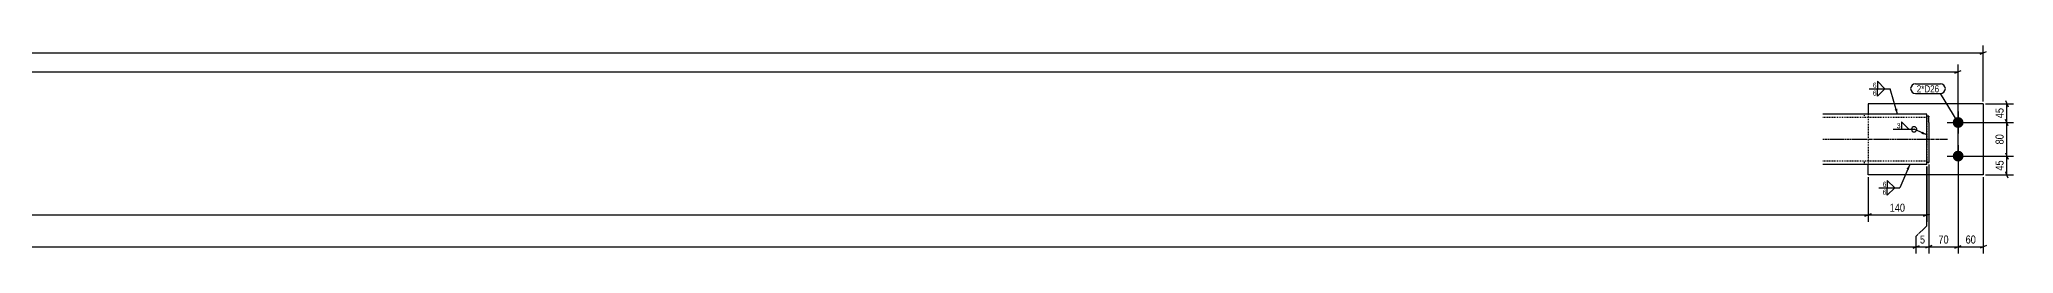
# Model space of a CAD drawing. Header units: millimetres. Extents: x 172 to 25210, y 12 to 522.
# Drawn here: x 20500 to 25210, y 12 to 522 of the extents above; entities that cross this region are included whole.
import ezdxf

# ---------------------------------------------------------------- set-up
doc = ezdxf.new("R2010")
doc.units = ezdxf.units.MM
doc.linetypes.add('DXK_LINE_DOT2', pattern=[3.9198, 1.9599, -1.9599])
doc.linetypes.add('DXK_LINE_DOT3', pattern=[5.9187, 2.979, -0.9799, 0.9799, -0.9799])
for name, color, linetype in [('MÅLSÆTNING', 7, 'Continuous'), ('STÅL', 7, 'Continuous'), ('TEKST', 7, 'Continuous')]:
    doc.layers.add(name, color=color, linetype=linetype)
doc.styles.add('Arial Narrow', font='ARIALN.TTF', dxfattribs={"height": 0.2})

msp = doc.modelspace()

# ---------------------------------------------------------------- hatches: boundary and pattern name
at = {"layer": 'STÅL', "linetype": 'Continuous'}
for points in [[(25077.5, 337.4, -1), (25077.5, 311.4, -1)], [(25077.5, 257.4, -1), (25077.5, 231.4, -1)]]:
    msp.add_hatch(color=96, dxfattribs=at).paths.add_polyline_path(points)
at = {"layer": 'TEKST', "linetype": 'Continuous'}
for points in [[(24932.3, 357.3), (24932.8, 344.4), (24926.3, 355.5)], [(24992.4, 302.9), (25002.5, 295), (24989.8, 297.2)], [(24992.4, 302.9), (25002.5, 295), (24989.8, 297.2)], [(24954.5, 214.1), (24962.2, 224.4), (24960.2, 211.7)]]:
    msp.add_hatch(color=3, dxfattribs=at).paths.add_polyline_path(points)

# ---------------------------------------------------------------- linework, layer by layer
at = {"layer": 'MÅLSÆTNING', "color": 7, "linetype": 'Continuous'}
for p, q in [((25130, 487.7), (25145, 493.7)), ((25137.5, 374.4), (25137.5, 508.5)), ((15927.5, 445.4), (25077.5, 445.4)), ((25070, 442.4), (25085, 448.4)), ((25077.5, 249.4), (25077.5, 463.1)), ((25190.7, 376.9), (25196.7, 361.9)), ((25142.5, 369.4), (25209.7, 369.4)), ((25196.7, 316.9), (25190.7, 331.9)), ((25193.7, 324.4), (25193.7, 369.4)), ((25082.5, 324.4), (25209.7, 324.4)), ((25077.5, 239.4), (25077.5, 12)), ((25082.5, 244.4), (25209.7, 244.4)), ((25082.5, 244.4), (25209.7, 244.4)), ((25190.7, 251.9), (25196.7, 236.9)), ((25193.7, 199.4), (25193.7, 244.4)), ((24862.5, 194.4), (24862.5, 87.9)), ((24862.5, 194.4), (24862.5, 87.9)), ((25002.5, 78), (25002.5, 219.4)), ((25002.5, 78), (25002.5, 219.4)), ((25002.5, 219.4), (25002.5, 87.9)), ((25007.5, 224.4), (25007.5, 12)), ((25137.5, 194.4), (25137.5, 12)), ((25142.5, 199.4), (25209.7, 199.4)), ((25196.7, 191.9), (25190.7, 206.9)), ((16142.5, 103.9), (24862.5, 103.9)), ((24870, 106.9), (24855, 100.9)), ((24855, 100.9), (24870, 106.9)), ((24862.5, 103.9), (25002.5, 103.9)), ((24995, 100.9), (25010, 106.9)), ((24977.5, 53), (25002.5, 78)), ((24977.5, 53), (25002.5, 78)), ((24977.5, 12), (24977.5, 53)), ((24977.5, 12), (24977.5, 53)), ((16002.5, 28), (24977.5, 28)), ((24970, 25), (24985, 31)), ((24970, 25), (24985, 31)), ((25015, 31), (25000, 25)), ((25070, 25), (25085, 31)), ((25077.5, 28), (25137.5, 28)), ((25145, 31), (25130, 25))]:
    msp.add_line(p, q, dxfattribs=at)
at = {"layer": 'STÅL', "color": 2, "linetype": 'Continuous'}
for p, q in [((25002.5, 344.4), (24754.5, 344.4)), ((24862.5, 369.4), (24862.5, 344.4)), ((25137.5, 369.4), (24862.5, 369.4)), ((25002.5, 224.4), (25002.5, 344.4)), ((25007.5, 339.4), (25002.5, 339.4)), ((25007.5, 324.4), (25007.5, 339.4)), ((25137.5, 369.4), (25137.5, 199.4)), ((25007.5, 324.4), (25007.5, 229.4)), ((25002.5, 224.4), (24754.5, 224.4)), ((24862.5, 199.4), (24862.5, 224.4)), ((25137.5, 199.4), (24862.5, 199.4)), ((25007.5, 229.4), (25002.5, 229.4))]:
    msp.add_line(p, q, dxfattribs=at)
at = {"layer": 'STÅL', "color": 7, "linetype": 'DXK_LINE_DOT2'}
for p, q in [((25002.5, 336.4), (24754.5, 336.4)), ((24854.5, 336.4), (24854.5, 344.4)), ((24862.5, 344.4), (24862.5, 224.4)), ((25002.5, 339.4), (25002.5, 229.4)), ((25002.5, 339.4), (25007.5, 339.4)), ((25007.5, 339.4), (25007.5, 338.3)), ((25007.5, 324.4), (25007.5, 338.3)), ((25007.5, 324.4), (25007.5, 229.4)), ((25002.5, 232.4), (24754.5, 232.4)), ((24854.5, 224.4), (24854.5, 232.4)), ((25002.5, 229.4), (25007.5, 229.4))]:
    msp.add_line(p, q, dxfattribs=at)
at = {"layer": 'STÅL', "color": 96, "linetype": 'Continuous'}
for p, q in [((25077.5, 350.4), (25077.5, 298.4)), ((25051.5, 324.4), (25103.5, 324.4)), ((25051.5, 244.4), (25103.5, 244.4)), ((25077.5, 270.4), (25077.5, 218.4))]:
    msp.add_line(p, q, dxfattribs=at)
at = {"layer": 'STÅL', "color": 7, "linetype": 'DXK_LINE_DOT3'}
msp.add_line((24754.5, 284.4), (25052.5, 284.4), dxfattribs=at)
at = {"layer": 'TEKST', "color": 3, "linetype": 'Continuous'}
for p, q in [((24932.8, 344.4), (24915.1, 405)), ((25002.5, 295), (24972.5, 308.2)), ((25002.5, 295), (24972.5, 308.2)), ((24962.2, 224.4), (24938.8, 168.6))]:
    msp.add_line(p, q, dxfattribs=at)
for start, end in [(90, 270), (270, 90)]:
    msp.add_arc((24972.5, 308.2), 6.25, start, end, dxfattribs=at)

# ---------------------------------------------------------------- wipeouts: each hides what was drawn before it
at = {"color": 0}
for points in [[(24882.4, 406.5), (24882.4, 421), (24872.8, 421), (24872.8, 406.5)], [(25032.2, 396.4), (25032.2, 413.9), (24978.9, 413.9), (24978.9, 396.4)]]:
    msp.add_wipeout(points, dxfattribs=at).dxf.layer = 'TEKST'

# ---------------------------------------------------------------- next in the draw order: linework, layer by layer
at = {"layer": 'TEKST', "color": 3, "linetype": 'Continuous'}
for p, q in [((24902.8, 405), (24885, 422.8)), ((24885, 422.8), (24885, 405)), ((24885, 405), (24902.8, 405))]:
    msp.add_line(p, q, dxfattribs=at)

# ---------------------------------------------------------------- next in the draw order: wipeouts: each hides what was drawn before it
at = {"color": 0}
for points, layer in [([(24828.2, 449.1), (24828.2, 477.1), (16176.9, 477.1), (16176.9, 449.1)], 'MÅLSÆTNING'), ([(25189.9, 363.1), (25161.9, 363.1), (25161.9, 330.7), (25189.9, 330.7)], 'MÅLSÆTNING'), ([(24780.7, 107.7), (24780.7, 135.7), (16224.3, 135.7), (16224.3, 107.7)], 'MÅLSÆTNING'), ([(24954.8, 107.7), (24954.8, 135.7), (24910.3, 135.7), (24910.3, 107.7)], 'MÅLSÆTNING'), ([(24768.2, 31.7), (24768.2, 59.7), (16211.8, 59.7), (16211.8, 31.7)], 'MÅLSÆTNING'), ([(25123.7, 31.7), (25123.7, 59.7), (25091.4, 59.7), (25091.4, 31.7)], 'MÅLSÆTNING'), ([(25032.2, 396.4), (25032.2, 413.9), (24978.9, 413.9), (24978.9, 396.4)], 'TEKST'), ([(24939.7, 309.7), (24939.7, 324.2), (24930.1, 324.2), (24930.1, 309.7)], 'TEKST'), ([(24906, 170.1), (24906, 184.6), (24896.4, 184.6), (24896.4, 170.1)], 'TEKST')]:
    msp.add_wipeout(points, dxfattribs=at).dxf.layer = layer

# ---------------------------------------------------------------- next in the draw order: linework, layer by layer
at = {"layer": 'MÅLSÆTNING', "color": 7, "linetype": 'Continuous'}
for p, q in [((15867.5, 490.7), (25137.5, 490.7)), ((25196.7, 316.9), (25190.7, 331.9)), ((25082.5, 324.4), (25209.7, 324.4)), ((25193.7, 244.4), (25193.7, 324.4)), ((25077.5, 239.4), (25077.5, 12)), ((25007.5, 28), (25077.5, 28)), ((25070, 25), (25085, 31))]:
    msp.add_line(p, q, dxfattribs=at)
at = {"layer": 'TEKST', "color": 7, "linetype": 'Continuous'}
for p, q in [((24975.9, 416.9), (25035.2, 416.9)), ((24975.9, 393.4), (25035.2, 393.4)), ((25077.5, 324.4), (25035.2, 393.4))]:
    msp.add_line(p, q, dxfattribs=at)
at = {"layer": 'TEKST', "color": 3, "linetype": 'Continuous'}
for p, q in [((24922.4, 308.2), (24972.5, 308.2)), ((24960.2, 308.2), (24942.3, 326.1)), ((24942.3, 326.1), (24942.3, 308.2)), ((24942.3, 308.2), (24960.2, 308.2)), ((24926.5, 168.6), (24908.6, 186.5)), ((24908.6, 186.5), (24908.6, 168.6)), ((24908.6, 168.6), (24926.5, 168.6))]:
    msp.add_line(p, q, dxfattribs=at)
at = {"layer": 'TEKST', "color": 7, "linetype": 'Continuous'}
for centre, radius, start, end in [((24975.9, 405.2), 11.7, 90, 270), ((25035.2, 405.2), 11.8, 270, 90)]:
    msp.add_arc(centre, radius, start, end, dxfattribs=at)

# ---------------------------------------------------------------- next in the draw order: texts
at = {"layer": 'MÅLSÆTNING', "color": 3, "style": 'Arial Narrow'}
msp.add_text('45', height=19.09, rotation=90.0002, dxfattribs=at).set_placement((25185.9, 334.7))
for s, p in [('140', (24914.3, 111.7)), ('60', (25095.4, 35.8))]:
    msp.add_text(s, height=19.09, dxfattribs=at).set_placement(p)
at = {"layer": 'TEKST', "color": 3, "style": 'Arial Narrow'}
for s, height, p in [('2*D26', 16.7, (24978.9, 396.4)), ('3', 11.9, (24931.1, 310.7))]:
    msp.add_text(s, height=height, dxfattribs=at).set_placement(p)

# ---------------------------------------------------------------- next in the draw order: wipeouts: each hides what was drawn before it
at = {"color": 0, "linetype": 'Continuous'}
msp.add_wipeout([(24882.4, 387.7), (24882.4, 402.2), (24872.8, 402.2), (24872.8, 387.7)], dxfattribs=at).dxf.layer = 'TEKST'

# ---------------------------------------------------------------- next in the draw order: linework, layer by layer
at = {"layer": 'TEKST', "color": 3, "linetype": 'Continuous'}
for p, q in [((24865, 405), (24915.1, 405)), ((24885, 405), (24902.8, 405)), ((24902.8, 405), (24885, 387.1)), ((24885, 387.1), (24885, 405))]:
    msp.add_line(p, q, dxfattribs=at)

# ---------------------------------------------------------------- next in the draw order: texts
at = {"layer": 'TEKST', "color": 3, "style": 'Arial Narrow'}
msp.add_text('6', height=11.9, dxfattribs=at).set_placement((24873.8, 407.5))
at = {"layer": 'TEKST', "color": 3, "linetype": 'Continuous', "style": 'Arial Narrow'}
msp.add_text('6', height=11.9, dxfattribs=at).set_placement((24873.8, 388.7))

# ---------------------------------------------------------------- next in the draw order: wipeouts: each hides what was drawn before it
at = {"color": 0}
for points in [[(24780.7, 494.5), (24780.7, 522.5), (16224.3, 522.5), (16224.3, 494.5)], [(25189.9, 300.6), (25161.9, 300.6), (25161.9, 268.2), (25189.9, 268.2)], [(25058.7, 31.7), (25058.7, 59.7), (25026.4, 59.7), (25026.4, 31.7)]]:
    msp.add_wipeout(points, dxfattribs=at).dxf.layer = 'MÅLSÆTNING'
at = {"color": 0, "linetype": 'Continuous'}
msp.add_wipeout([(24906, 151.4), (24906, 165.9), (24896.4, 165.9), (24896.4, 151.4)], dxfattribs=at).dxf.layer = 'TEKST'

# ---------------------------------------------------------------- next in the draw order: linework, layer by layer
at = {"layer": 'MÅLSÆTNING', "color": 7, "linetype": 'Continuous'}
for p, q in [((25190.7, 251.9), (25196.7, 236.9)), ((25007.5, 224.4), (25007.5, 12)), ((24977.5, 28), (25007.5, 28)), ((25015, 31), (25000, 25))]:
    msp.add_line(p, q, dxfattribs=at)
at = {"layer": 'TEKST', "color": 3, "linetype": 'Continuous'}
for p, q in [((24888.7, 168.6), (24938.8, 168.6)), ((24908.6, 168.6), (24926.5, 168.6)), ((24926.5, 168.6), (24908.6, 150.8)), ((24908.6, 150.8), (24908.6, 168.6))]:
    msp.add_line(p, q, dxfattribs=at)

# ---------------------------------------------------------------- next in the draw order: texts
at = {"layer": 'MÅLSÆTNING', "color": 3, "style": 'Arial Narrow'}
msp.add_text('80', height=19.09, rotation=90.0002, dxfattribs=at).set_placement((25185.9, 272.2))
msp.add_text('70', height=19.09, dxfattribs=at).set_placement((25030.4, 35.8))
at = {"layer": 'TEKST', "color": 3, "style": 'Arial Narrow'}
msp.add_text('6', height=11.9, dxfattribs=at).set_placement((24897.4, 171.1))
at = {"layer": 'TEKST', "color": 3, "linetype": 'Continuous', "style": 'Arial Narrow'}
msp.add_text('6', height=11.9, dxfattribs=at).set_placement((24897.4, 152.4))

# ---------------------------------------------------------------- next in the draw order: wipeouts: each hides what was drawn before it
at = {"color": 0}
for points in [[(25189.9, 238.1), (25161.9, 238.1), (25161.9, 205.7), (25189.9, 205.7)], [(25002.6, 31.7), (25002.6, 59.7), (24982.4, 59.7), (24982.4, 31.7)]]:
    msp.add_wipeout(points, dxfattribs=at).dxf.layer = 'MÅLSÆTNING'

# ---------------------------------------------------------------- next in the draw order: texts
at = {"layer": 'MÅLSÆTNING', "color": 3, "style": 'Arial Narrow'}
msp.add_text('45', height=19.09, rotation=90.0002, dxfattribs=at).set_placement((25185.9, 209.7))
msp.add_text('5', height=19.1, dxfattribs=at).set_placement((24986.4, 35.8))

doc.saveas('drawing.dxf')
